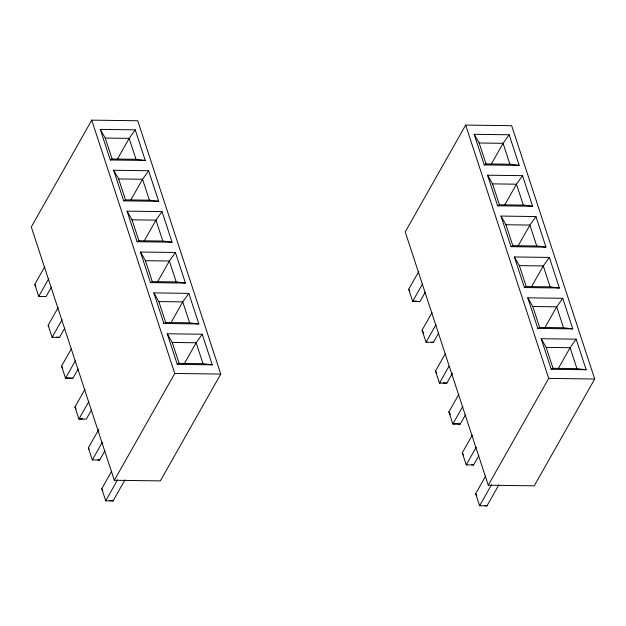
<?xml version="1.0" encoding="UTF-8"?>
<svg xmlns="http://www.w3.org/2000/svg" width="626" height="626" viewBox="0 0 626 626"><rect width="100%" height="100%" fill="white"/><g stroke="black" fill="none" stroke-linecap="round" stroke-linejoin="round"><path stroke-width="0.94" d="M91.74 120.145L31.3 226.972L114.331 480.291L160.334 480.893L220.775 374.066L137.743 120.755L91.74 120.145L174.771 373.464L114.331 480.291M51.316 287.271L46.081 296.528L38.718 296.434L34.759 284.36L44.759 266.692M48.718 278.766L38.718 296.434L39.438 296.043M117.148 159.607L129.159 138.377L135.232 129.856L100.27 129.394L110.286 159.974L145.255 160.436L135.232 129.856M64.713 328.149L59.478 337.406L52.114 337.312L48.163 325.238L58.155 307.569M62.115 319.643L52.114 337.312L52.842 336.921M131.03 199.631L142.556 179.255L148.628 170.734L113.666 170.272L123.69 200.852L158.652 201.314L148.628 170.734M78.117 369.027L72.874 378.284L65.519 378.19L61.559 366.116L71.56 348.447M75.511 360.521L65.519 378.19L66.239 377.799L72.874 378.284M143.949 241.362L155.96 220.133L162.024 211.611L127.062 211.15L137.086 241.73L172.048 242.192L162.024 211.611M91.513 409.905L86.278 419.162L78.915 419.068L74.956 406.994L84.956 389.325M88.915 401.399L78.915 419.068L82.577 418.716M157.345 282.24L169.356 261.011L175.429 252.489L140.467 252.028L150.483 282.608L185.452 283.069L175.429 252.489M104.91 450.783L99.675 460.04L92.312 459.946L88.36 447.872L98.83 429.366M92.312 459.946L102.312 442.277M170.741 323.118L182.753 301.889L188.825 293.367L153.863 292.905L163.887 323.485L198.849 323.947L188.825 293.367M124.973 479.884L113.071 500.917L105.708 500.823L101.756 488.757L111.757 471.081M117.618 479.79L105.708 500.823L106.436 500.432M184.146 363.996L196.149 342.766L202.221 334.245L167.259 333.783L177.283 364.363L212.245 364.825L202.221 334.245M465.666 125.083L405.225 231.902L488.257 485.22L534.26 485.823L594.7 379.004L511.669 125.685L465.666 125.083L548.697 378.394L488.257 485.22M425.242 292.209L420.007 301.466L412.644 301.364L408.684 289.298L418.684 271.621M422.644 283.695L412.644 301.364L416.313 301.012M491.074 164.536L503.085 143.315L509.157 134.786L474.195 134.324L484.219 164.904L519.181 165.366L509.157 134.786M438.638 333.087L433.403 342.344L426.04 342.242L422.088 330.176L432.081 312.499M436.04 324.573L426.04 342.242L426.768 341.851M504.478 205.414L516.481 184.193L522.553 175.663L487.591 175.202L497.615 205.782L532.577 206.244L522.553 175.663M452.512 373.119L446.8 383.222L439.444 383.12L435.485 371.054L445.485 353.377M448.967 366.296L439.444 383.12L440.164 382.729M517.874 246.292L529.886 225.07L535.95 216.541L500.988 216.08L511.012 246.66L545.974 247.121L535.95 216.541M465.439 414.842L460.204 424.099L452.841 423.998L448.881 411.931L458.881 394.255M462.841 406.329L452.841 423.998L456.503 423.645L460.204 424.099M531.271 287.17L543.282 265.948L549.354 257.419L514.392 256.957L524.408 287.537L559.378 287.999L549.354 257.419M478.835 455.72L473.6 464.977L466.237 464.875L462.285 452.809L472.278 435.14M476.237 447.207L466.237 464.875L466.965 464.484M544.675 328.047L556.678 306.826L562.751 298.297L527.788 297.835L537.812 328.415L572.774 328.877L562.751 298.297M498.899 484.814L486.997 505.855L479.641 505.753L475.682 493.687L485.682 476.018M491.543 484.72L479.641 505.753L480.361 505.362M558.548 368.08L570.083 347.704L576.147 339.175L541.185 338.713L551.209 369.293L586.171 369.755L576.147 339.175M110.286 159.974L112.093 158.988L136.014 159.301L145.255 160.436M123.69 200.852L125.49 199.866L149.418 200.179L158.652 201.314M137.086 241.73L138.894 240.744L162.815 241.057L172.048 242.192M150.483 282.608L152.29 281.622L176.211 281.935L185.452 283.069M163.887 323.485L165.687 322.5L189.615 322.813L198.849 323.947M484.219 164.904L486.019 163.918L509.94 164.231L519.181 165.366M177.283 364.363L179.091 363.377L203.012 363.69L212.245 364.825M497.615 205.782L499.423 204.796L523.344 205.109L532.577 206.244M511.012 246.66L512.819 245.674L536.74 245.987L545.974 247.121M524.408 287.537L526.216 286.551L550.137 286.865L559.378 287.999M537.812 328.415L539.612 327.429L563.541 327.742L572.774 328.877M551.209 369.293L553.016 368.307L576.937 368.628L586.171 369.755M100.27 129.394L105.238 138.064L129.159 138.377L136.014 159.301M474.195 134.324L479.164 142.994L503.085 143.315L509.94 164.231M113.666 170.272L118.635 178.942L142.556 179.255L149.418 200.179M487.591 175.202L492.56 183.872L516.481 184.193L523.344 205.109M127.062 211.15L132.031 219.82L155.96 220.133L162.815 241.057M500.988 216.08L505.957 224.75L529.886 225.07L536.74 245.987M140.467 252.028L145.435 260.698L169.356 261.011L176.211 281.935M514.392 256.957L519.361 265.627L543.282 265.948L550.137 286.865M153.863 292.905L158.832 301.575L182.753 301.889L189.615 322.813M527.788 297.835L532.757 306.505L556.678 306.826L563.541 327.742M167.259 333.783L172.228 342.453L196.149 342.766L203.012 363.69M541.185 338.713L546.154 347.383L570.083 347.704L576.937 368.628M174.771 373.464L220.775 374.066M548.697 378.394L594.7 379.004M431.557 342.117L433.403 342.344M443.106 382.768L446.8 383.222M56.708 337.07L59.478 337.406M471.754 464.75L473.6 464.977M484.227 505.511L486.997 505.855M97.828 459.82L99.675 460.04M109.378 500.471L113.071 500.917M408.684 289.298L409.881 291.38M422.088 330.176L423.677 332.946M435.485 371.054L436.674 373.135M448.881 411.931L450.477 414.702M462.285 452.809L463.475 454.891M475.682 493.687L476.871 495.769M34.759 284.36L35.956 286.442M48.163 325.238L48.953 326.631M61.559 366.116L62.749 368.198M74.956 406.994L76.153 409.075M88.36 447.872L89.15 449.265M101.756 488.757L102.946 490.831M479.164 142.994L486.019 163.918M492.56 183.872L499.423 204.796M505.957 224.75L512.819 245.674M519.361 265.627L526.216 286.551M532.757 306.505L539.612 327.429M546.154 347.383L553.016 368.307M105.238 138.064L112.093 158.988M118.635 178.942L125.49 199.866M132.031 219.82L138.894 240.744M145.435 260.698L152.29 281.622M158.832 301.575L165.687 322.5M172.228 342.453L179.091 363.377"/></g></svg>
